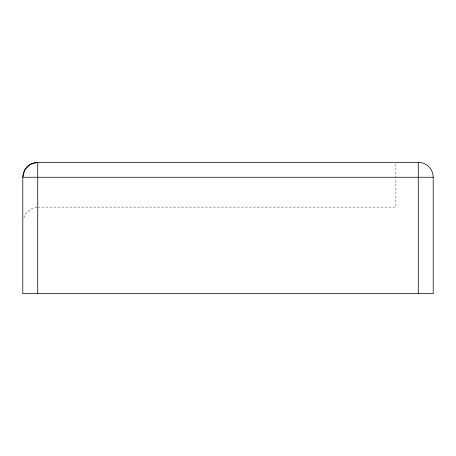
<?xml version="1.0" encoding="UTF-8"?>
<svg xmlns="http://www.w3.org/2000/svg" width="456" height="456" viewBox="0 0 456 456"><rect width="100%" height="100%" fill="white"/><g stroke="black" fill="none" stroke-linecap="round" stroke-linejoin="round"><path stroke-width="0.34" stroke-dasharray="2.28 1.71" d="M23.889 217.962L24.801 214.571L30.261 209.105L37.044 207.286M37.723 207.109L395.893 207.109L395.893 163.048"/><path stroke-width="0.68" d="M418.277 162.336L37.723 162.336L30.261 164.337L24.801 169.797L22.8 177.259L22.8 293.664L433.2 293.664L433.2 177.259A14.923 14.923 0 0 0 418.277 162.336L418.277 293.664M433.2 177.259L22.8 177.259A14.923 14.923 0 0 1 37.723 162.336L37.723 293.664"/></g></svg>
